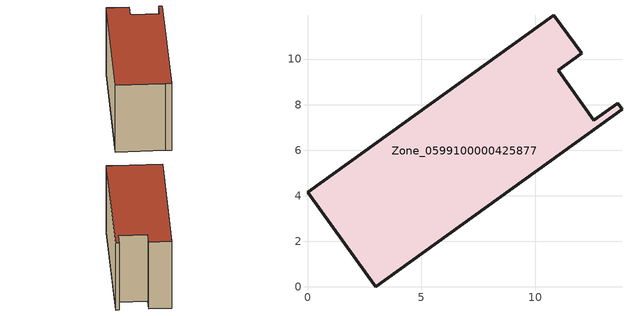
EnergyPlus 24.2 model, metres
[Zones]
Zone_0599100000425877
 floor ground (C_G): 2.64,0.49 0,4.15 10.81,11.93 12.04,10.25 11,9.5 12.57,7.32 13.61,8.07 13.8,7.8 2.99,0 z0
 wall outside (C_F): 2.99,0 13.8,7.8 13.61,8.07 12.57,7.32 11,9.5 12.04,10.25 10.81,11.93 0,4.15 2.64,0.49 2.99,0 z0:7.11
 roof outside (C_R): 2.64,0.49 2.99,0 13.8,7.8 13.61,8.07 12.57,7.32 11,9.5 12.04,10.25 10.81,11.93 0,4.15 z7.11
[BUILDING]
Pand.0599100000425877: North Axis=0; Terrain=City; Loads Convergence Tolerance Value=0.04; Temperature Convergence Tolerance Value=0.4; Solar Distribution=FullExterior; Maximum Number of Warmup Days=25; Minimum Number of Warmup Days=1
[Site:Location]
Rotterdam.The.Hague.AP_ZH_NLD Design_Conditions: Latitude=51.96; Longitude=4.45; Time Zone=1; Elevation=-4.5
[SITE:GROUNDTEMPERATURE:BUILDINGSURFACE]
18, 18, 18, 18, 18, 18, 18, 18, 18, 18, 18, 18
[MATERIAL] Thermal Absorptance=0.9; Solar Absorptance=0.7; Visible Absorptance=0.7
Name | Roughness | Thickness | Conductivity | Density | Specific Heat
G.TI.2006-2014 | MediumSmooth | 0.15 | 0.06 | 540 | 1210
F.TI.2006-2014 | Rough | 0.3 | 0.12 | 1920 | 840
R.TI.2006-2014 | MediumRough | 0.2 | 0.08 | 1500 | 1000
[CONSTRUCTION]
C_G: G.TI.2006-2014
C_F: F.TI.2006-2014
C_R: R.TI.2006-2014
[ZONE]
Zone_0599100000425877: Type=1; Multiplier=1; Ceiling Height=Autocalculate; Volume=Autocalculate; Floor Area=autocalculate; Part of Total Floor Area=Yes
[ZONEINFILTRATION:DESIGNFLOWRATE]
Infil_Zone_0599100000425877: Zone or ZoneList or Space or SpaceList=Zone_0599100000425877; Schedule=AlwaysOn; Design Flow Rate Calculation Method=Flow/Area; Flow Rate per Floor Area=0.0015; Constant Term Coefficient=1; Temperature Term Coefficient=0; Velocity Term Coefficient=0; Velocity Squared Term Coefficient=0
[HVACTEMPLATE:ZONE:IDEALLOADSAIRSYSTEM]
Zone_0599100000425877: Maximum Heating Supply Air Temperature=50; Minimum Cooling Supply Air Temperature=13; Maximum Heating Supply Air Humidity Ratio=0.0156; Minimum Cooling Supply Air Humidity Ratio=0.0077; Heating Limit=NoLimit; Cooling Limit=NoLimit; Dehumidification Control Type=ConstantSensibleHeatRatio; Cooling Sensible Heat Ratio=0.7; Dehumidification Setpoint=60; Humidification Control Type=None; Humidification Setpoint=30; Outdoor Air Method=None; Outdoor Air Flow Rate per Person=0.00944; Outdoor Air Flow Rate per Zone Floor Area=0; Outdoor Air Flow Rate per Zone=0; Demand Controlled Ventilation Type=None; Outdoor Air Economizer Type=NoEconomizer; Heat Recovery Type=None; Sensible Heat Recovery Effectiveness=0.7; Latent Heat Recovery Effectiveness=0.65
[ZONECONTROL:THERMOSTAT]
ThermostatControl_Zone_0599100000425877: Zone or ZoneList=Zone_0599100000425877; Control Type Schedule=DualSetpointControlType; Control 1=Thermostat_Zone_0599100000425877; Temperature Difference Between Cutout And Setpoint=0
[THERMOSTATSETPOINT:DUALSETPOINT]
Thermostat_Zone_0599100000425877: Heating Setpoint Temperature Schedule=HeatingSetpoint_Zone_0599100000425877; Cooling Setpoint Temperature Schedule=CoolingSetpoint_Zone_0599100000425877
[SCHEDULE:COMPACT]
HeatingSetpoint_Zone_0599100000425877: Through: 12/31, For: AllDays, Until: 24:00, 21
CoolingSetpoint_Zone_0599100000425877: Through: 12/31, For: AllDays, Until: 24:00, 24
DualSetpointControlType: Through: 12/31, For: AllDays, Until: 24:00, 4
AlwaysOn: Through: 12/31, For: AllDays, Until: 24:00, 1
